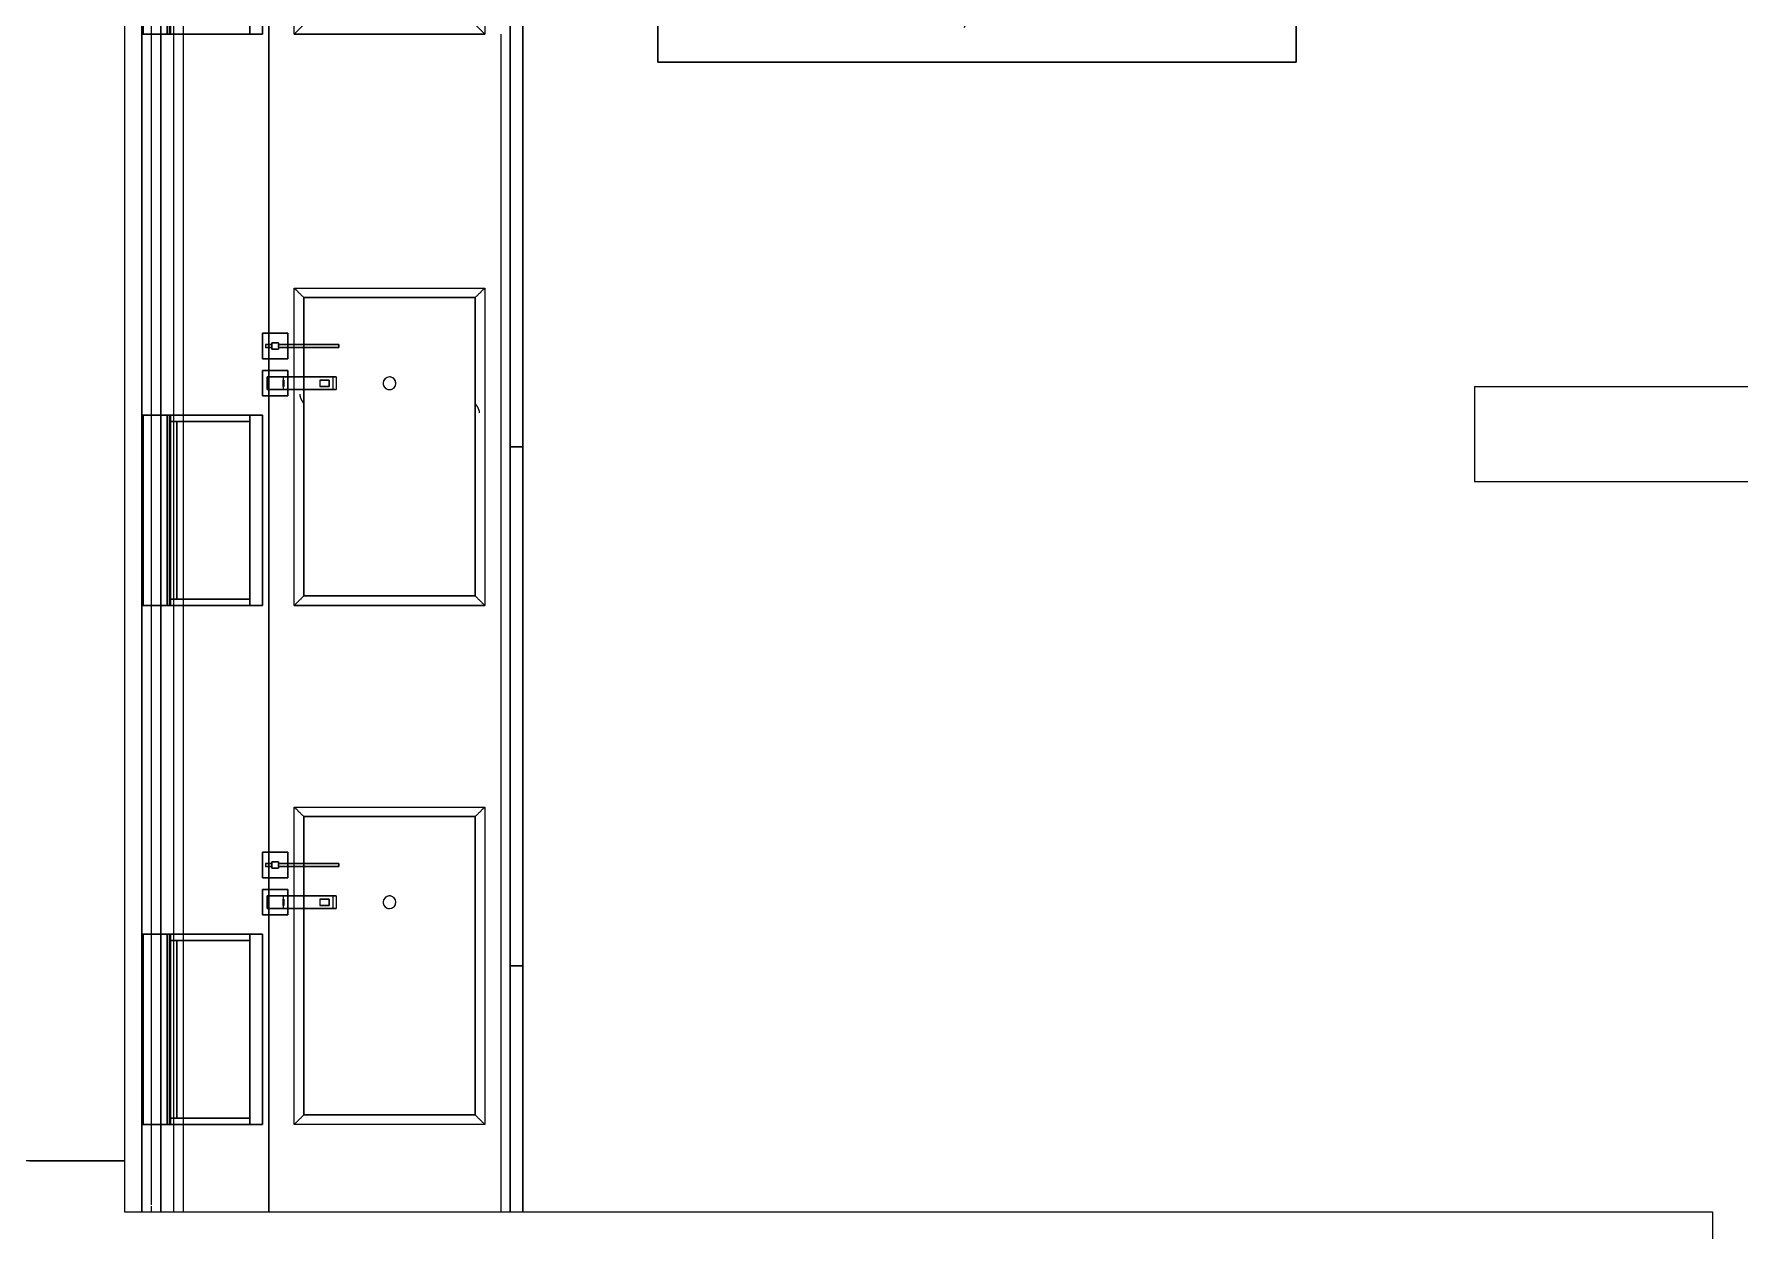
# Model space of a CAD drawing. Header units: millimetres. Extents: x 10569 to 232243, y -25347 to 80743.
# Drawn here: x 78847 to 81532, y 38397 to 40282 of the extents above; entities that cross this region are included whole.
import ezdxf

# ---------------------------------------------------------------- set-up
doc = ezdxf.new("R2010")
doc.units = ezdxf.units.MM
for name, color, linetype, lineweight in [('A-DETL-GENF', 92, 'Continuous', 20), ('A-GENM', 13, 'Continuous', 20), ('A-WALL', 113, 'Continuous', 20)]:
    doc.layers.add(name, color=color, linetype=linetype, lineweight=lineweight)

# ---------------------------------------------------------------- blocks, each defined once
blk = doc.blocks.new('DLN_Counter _ Cabinet - DLN_Counter _ Cabinet-15606090-TENDER DRAFT G_F')
at = {"layer": 'A-GENM', "lineweight": 9}
for p, q in [((-235, 525), (235, 525)), ((-235, 255), (-235, 525)), ((235, 525), (235, 255)), ((235, 255), (-235, 255))]:
    blk.add_line(p, q, dxfattribs=at)
blk = doc.blocks.new('DLN_Counter _ Cabinet - DLN_Counter _ Cabinet-15606088-TENDER DRAFT G_F')
at = {"layer": 'A-GENM', "lineweight": 9}
for p, q in [((-235, 525), (235, 525)), ((-235, 255), (-235, 525)), ((235, 525), (235, 255)), ((235, 255), (-235, 255))]:
    blk.add_line(p, q, dxfattribs=at)
blk = doc.blocks.new('FP_438-TENDER DRAFT G_F')
at = {"layer": 'A-GENM', "lineweight": 9}
for p, q in [((79541.3, 39700.5), (79541.5, 39700.2)), ((79541.5, 39700.2), (79541.7, 39699.9)), ((79541.7, 39699.9), (79541.9, 39699.6)), ((79541.9, 39699.6), (79542.1, 39699.3)), ((79542.1, 39699.3), (79542.3, 39698.9)), ((79542.3, 39698.9), (79542.5, 39698.6)), ((79542.5, 39698.6), (79542.7, 39698.3)), ((79542.7, 39698.3), (79542.9, 39698)), ((79542.9, 39698), (79543.1, 39697.7)), ((79543.1, 39697.7), (79543.3, 39697.4)), ((79543.3, 39697.4), (79543.5, 39697.1)), ((79543.5, 39697.1), (79543.7, 39696.8)), ((79543.7, 39696.8), (79543.9, 39696.5)), ((79543.9, 39696.5), (79544.1, 39696.2)), ((79544.1, 39696.2), (79544.2, 39695.9)), ((79544.2, 39695.9), (79544.4, 39695.5)), ((79544.4, 39695.5), (79544.6, 39695.2)), ((79544.6, 39695.2), (79544.8, 39694.9)), ((79544.8, 39694.9), (79544.9, 39694.6)), ((79544.9, 39694.6), (79545.1, 39694.3)), ((79545.1, 39694.3), (79545.3, 39694)), ((79545.3, 39694), (79545.4, 39693.7)), ((79545.4, 39693.7), (79545.6, 39693.4)), ((79545.6, 39693.4), (79545.7, 39693.1)), ((79545.7, 39693.1), (79545.9, 39692.8)), ((79545.9, 39692.8), (79546, 39692.5)), ((79546, 39692.5), (79546.1, 39692.1)), ((79546.1, 39692.1), (79546.3, 39691.8)), ((79546.3, 39691.8), (79546.4, 39691.5)), ((79546.4, 39691.5), (79546.5, 39691.2)), ((79546.5, 39691.2), (79546.6, 39690.9)), ((79546.6, 39690.9), (79546.7, 39690.6)), ((79546.7, 39690.6), (79546.8, 39690.3)), ((79546.8, 39690.3), (79546.9, 39690)), ((79546.9, 39690), (79547, 39689.7)), ((79547, 39689.7), (79547.1, 39689.4)), ((79547.1, 39689.4), (79547.2, 39689.1)), ((79547.2, 39689.1), (79547.2, 39688.7)), ((79547.2, 39688.7), (79547.3, 39688.4)), ((79547.3, 39688.4), (79547.4, 39688.1)), ((79547.4, 39688.1), (79547.4, 39687.8)), ((79547.4, 39687.8), (79547.5, 39687.5)), ((79547.5, 39687.5), (79547.5, 39687.2)), ((79547.5, 39687.2), (79547.5, 39686.9)), ((79547.5, 39686.9), (79547.6, 39686.6)), ((79547.6, 39686.6), (79547.6, 39686.3)), ((79547.6, 39686.3), (79547.6, 39686))]:
    blk.add_line(p, q, dxfattribs=at)
blk = doc.blocks.new('FP_439-TENDER DRAFT G_F')
at = {"layer": 'A-GENM', "lineweight": 9}
for p, q in [((79265, 39715.2), (79265, 39714.9)), ((79265, 39714.9), (79265, 39714.6)), ((79265, 39714.6), (79265, 39714.3)), ((79265, 39714.3), (79265.1, 39714)), ((79265.1, 39714), (79265.1, 39713.7)), ((79265.1, 39713.7), (79265.1, 39713.4)), ((79265.1, 39713.4), (79265.2, 39713.1)), ((79265.2, 39713.1), (79265.2, 39712.7)), ((79265.2, 39712.7), (79265.3, 39712.4)), ((79265.3, 39712.4), (79265.4, 39712.1)), ((79265.4, 39712.1), (79265.4, 39711.8)), ((79265.4, 39711.8), (79265.5, 39711.5)), ((79265.5, 39711.5), (79265.6, 39711.2)), ((79265.6, 39711.2), (79265.7, 39710.9)), ((79265.7, 39710.9), (79265.8, 39710.6)), ((79265.8, 39710.6), (79265.9, 39710.3)), ((79265.9, 39710.3), (79266, 39710)), ((79266, 39710), (79266.1, 39709.7)), ((79266.1, 39709.7), (79266.2, 39709.4)), ((79266.2, 39709.4), (79266.4, 39709.1)), ((79266.4, 39709.1), (79266.5, 39708.8)), ((79266.5, 39708.8), (79266.6, 39708.5)), ((79266.6, 39708.5), (79266.8, 39708.2)), ((79266.8, 39708.2), (79266.9, 39707.8)), ((79266.9, 39707.8), (79267, 39707.5)), ((79267, 39707.5), (79267.2, 39707.2)), ((79267.2, 39707.2), (79267.4, 39706.9)), ((79267.4, 39706.9), (79267.5, 39706.6)), ((79267.5, 39706.6), (79267.7, 39706.3)), ((79267.7, 39706.3), (79267.8, 39706)), ((79267.8, 39706), (79268, 39705.7)), ((79268, 39705.7), (79268.2, 39705.4)), ((79268.2, 39705.4), (79268.4, 39705.1)), ((79268.4, 39705.1), (79268.6, 39704.8)), ((79268.6, 39704.8), (79268.7, 39704.5)), ((79268.7, 39704.5), (79268.9, 39704.2)), ((79268.9, 39704.2), (79269.1, 39703.9)), ((79269.1, 39703.9), (79269.3, 39703.6)), ((79269.3, 39703.6), (79269.5, 39703.3)), ((79269.5, 39703.3), (79269.7, 39702.9)), ((79269.7, 39702.9), (79269.9, 39702.6)), ((79269.9, 39702.6), (79270.1, 39702.3)), ((79270.1, 39702.3), (79270.3, 39702)), ((79270.3, 39702), (79270.5, 39701.7)), ((79270.5, 39701.7), (79270.7, 39701.4)), ((79270.7, 39701.4), (79270.9, 39701.1)), ((79270.9, 39701.1), (79271.1, 39700.8)), ((79271.1, 39700.8), (79271.3, 39700.5))]:
    blk.add_line(p, q, dxfattribs=at)
blk = doc.blocks.new('DLN_2D-MV_AL - MV_AL_RED_-1735445-TENDER DRAFT G_F')
at = {"layer": 'A-DETL-GENF'}
for p, q in [((502.5, 200), (-502.5, 200)), ((-502.5, 200), (-502.5, -200)), ((-502.5, 200), (502.5, 200)), ((-502.5, -200), (-502.5, 200)), ((502.5, -200), (502.5, 200)), ((502.5, 200), (502.5, -200)), ((89.3, 154.7), (-20.2, -146)), ((-375.6, 125), (-428.8, -115)), ((-375.6, 125), (-322.4, -115)), ((-269.2, 125), (-322.4, -115)), ((-269.2, 125), (-216, -115)), ((-120.1, -115), (-184.4, 125)), ((-120.1, -115), (-55.8, 125)), ((192.7, 125), (128.4, -115)), ((192.7, 125), (257, -115)), ((319.9, 125), (319.9, -115)), ((151.1, -30.3), (234.3, -30.3)), ((319.9, -115), (419.9, -115)), ((-502.5, -200), (502.5, -200)), ((502.5, -200), (-502.5, -200))]:
    blk.add_line(p, q, dxfattribs=at)

msp = doc.modelspace()

# ---------------------------------------------------------------- linework, layer by layer
at = {"layer": 'A-GENM', "lineweight": 9}
for p, q in [((79016.29296, 40282.48546), (79016.29296, 41182.48546)), ((79016.29296, 41182.48546), (79016.29296, 40282.48546)), ((79016.29296, 40282.48546), (79016.29296, 41182.48546)), ((79031.29296, 41182.48546), (79031.29296, 40282.48546)), ((79046.29296, 40282.48546), (79046.29296, 41182.48546)), ((79046.29296, 41182.48546), (79046.29296, 40282.48546)), ((79066.29296, 41182.48546), (79066.29296, 40282.48546)), ((79066.29296, 41182.48546), (79066.29296, 40282.48546)), ((79081.29296, 41182.48546), (79081.29296, 40282.48546)), ((79081.29296, 41182.48546), (79081.29296, 40282.48546)), ((79596.29296, 40282.48546), (79596.29296, 41182.48546)), ((79596.29296, 41182.48546), (79596.29296, 40282.48546)), ((79596.29296, 40282.48546), (79596.29296, 41182.48546)), ((79596.29296, 41182.48546), (79596.29296, 40282.48546)), ((79616.29296, 40282.48546), (79616.29296, 41182.48546)), ((79616.29296, 41182.48546), (79616.29296, 40282.48546)), ((79556.29296, 40782.48546), (79556.29296, 40282.48546)), ((79216.29296, 40282.48546), (79216.29296, 40612.48546)), ((79216.29296, 40612.48546), (79216.29296, 40282.48546)), ((79256.29296, 40282.48546), (79256.29296, 40622.48546)), ((79016.29296, 40582.48546), (79016.29296, 40282.48546)), ((79016.29296, 40282.48546), (79016.29296, 40582.48546)), ((79016.29296, 40582.48546), (79016.29296, 40282.48546)), ((79018.29296, 40582.48546), (79018.29296, 40282.48546)), ((79018.29296, 40582.48546), (79018.29296, 40282.48546)), ((79031.29296, 40582.48546), (79031.29296, 40282.48546)), ((79056.29296, 40282.48546), (79056.29296, 40582.48546)), ((79056.29296, 40582.48546), (79056.29296, 40282.48546)), ((79059.29296, 40582.48546), (79059.29296, 40282.48546)), ((79059.29296, 40582.48546), (79059.29296, 40282.48546)), ((79061.29296, 40582.48546), (79061.29296, 40282.48546)), ((79061.29296, 40582.48546), (79061.29296, 40282.48546)), ((79186.29296, 40282.48546), (79186.29296, 40582.48546)), ((79186.29296, 40582.48546), (79186.29296, 40282.48546)), ((79206.29296, 40582.48546), (79206.29296, 40282.48546)), ((79206.29296, 40282.48546), (79206.29296, 40582.48546)), ((79206.29296, 40582.48546), (79206.29296, 40282.48546)), ((79206.29296, 40282.48546), (79206.29296, 40582.48546)), ((79596.29296, 40282.48546), (79596.29296, 40532.48546)), ((79596.29296, 40532.48546), (79596.29296, 40282.48546)), ((79616.29296, 40282.48546), (79616.29296, 40532.48546)), ((79616.29296, 40532.48546), (79616.29296, 40282.48546)), ((79016.29296, 39382.48546), (79016.29296, 40282.48546)), ((79016.29296, 40282.48546), (79016.29296, 39382.48546)), ((79016.29296, 39382.48546), (79016.29296, 40282.48546)), ((79016.29296, 40282.48546), (79016.29296, 39682.48546)), ((79016.29296, 40282.48546), (79018.29296, 40282.48546)), ((79046.29296, 40282.48546), (79016.29296, 40282.48546)), ((79018.29296, 40282.48546), (79046.29296, 40282.48546)), ((79031.29296, 40282.48546), (79031.29296, 39682.48546)), ((79031.29296, 40282.48546), (79031.29296, 39382.48546)), ((79046.29296, 39382.48546), (79046.29296, 40282.48546)), ((79046.29296, 40282.48546), (79046.29296, 39382.48546)), ((79046.29296, 40282.48546), (79056.29296, 40282.48546)), ((79056.29296, 40282.48546), (79046.29296, 40282.48546)), ((79056.29296, 40282.48546), (79061.29296, 40282.48546)), ((79061.29296, 40282.48546), (79056.29296, 40282.48546)), ((79056.29296, 40282.48546), (79059.29296, 40282.48546)), ((79061.29296, 40282.48546), (79056.29296, 40282.48546)), ((79059.29296, 40282.48546), (79061.29296, 40282.48546)), ((79061.29296, 40282.48546), (79061.29296, 40292.48546)), ((79061.29296, 40282.48546), (79061.29296, 40292.48546)), ((79061.29296, 40282.48546), (79206.29296, 40282.48546)), ((79206.29296, 40282.48546), (79061.29296, 40282.48546)), ((79061.29296, 40282.48546), (79186.29296, 40282.48546)), ((79186.29296, 40282.48546), (79061.29296, 40282.48546)), ((79066.29296, 40282.48546), (79066.29296, 39382.48546)), ((79066.29296, 40282.48546), (79066.29296, 39382.48546)), ((79081.29296, 40282.48546), (79081.29296, 39382.48546)), ((79081.29296, 40282.48546), (79081.29296, 39382.48546)), ((79186.29296, 40292.48546), (79186.29296, 40282.48546)), ((79186.29296, 40282.48546), (79186.29296, 40292.48546)), ((79186.29296, 40282.48546), (79206.29296, 40282.48546)), ((79186.29296, 40282.48546), (79206.29296, 40282.48546)), ((79216.29296, 39811.22339), (79216.29296, 40282.48546)), ((79216.29296, 40282.48546), (79216.29296, 39811.22339)), ((79256.29296, 40282.48546), (79556.29296, 40282.48546)), ((79556.29296, 40282.48546), (79256.29296, 40282.48546)), ((79581.29296, 40282.48546), (79581.29296, 39383.17777)), ((79581.29296, 40282.48546), (79581.29296, 39383.17777)), ((79596.29296, 40282.48546), (79596.29296, 39632.48546)), ((79596.29296, 39632.48546), (79596.29296, 40282.48546)), ((79596.29296, 39382.48546), (79596.29296, 40282.48546)), ((79596.29296, 40282.48546), (79596.29296, 39382.48546)), ((79596.29296, 39382.48546), (79596.29296, 40282.48546)), ((79596.29296, 40282.48546), (79596.29296, 39382.48546)), ((79616.29296, 40282.48546), (79616.29296, 39632.48546)), ((79616.29296, 39632.48546), (79616.29296, 40282.48546)), ((79616.29296, 39382.48546), (79616.29296, 40282.48546)), ((79616.29296, 40282.48546), (79616.29296, 39382.48546)), ((79256.29296, 39793.72339), (79256.29296, 39882.48546)), ((79256.29296, 39882.48546), (79556.29296, 39882.48546)), ((79556.29296, 39882.48546), (79556.29296, 39382.48546)), ((79541.29296, 39867.48546), (79271.29296, 39867.48546)), ((79271.29296, 39867.48546), (79271.29296, 39793.72339)), ((79271.29296, 39793.72339), (79271.29296, 39867.48546)), ((79271.29296, 39867.48546), (79541.29296, 39867.48546)), ((79541.29296, 39397.48546), (79541.29296, 39867.48546)), ((79541.29296, 39867.48546), (79541.29296, 39397.48546)), ((79246.29296, 39811.22339), (79206.29296, 39811.22339)), ((79206.29296, 39811.22339), (79206.29296, 39771.22339)), ((79206.29296, 39771.22339), (79206.29296, 39811.22339)), ((79206.29296, 39811.22339), (79246.29296, 39811.22339)), ((79216.29296, 39793.72339), (79216.29296, 39811.22339)), ((79216.29296, 39811.22339), (79216.29296, 39793.72339)), ((79246.29296, 39793.72339), (79246.29296, 39811.22339)), ((79246.29296, 39811.22339), (79246.29296, 39793.72339)), ((79206.29296, 39771.22339), (79246.29296, 39771.22339)), ((79246.29296, 39771.22339), (79206.29296, 39771.22339)), ((79211.29296, 39793.72339), (79221.29296, 39793.72339)), ((79221.29296, 39793.72339), (79211.29296, 39793.72339)), ((79211.29296, 39793.72339), (79211.29296, 39788.72339)), ((79211.29296, 39793.72339), (79211.29296, 39788.72339)), ((79211.29296, 39788.72339), (79221.29296, 39788.72339)), ((79221.29296, 39788.72339), (79211.29296, 39788.72339)), ((79216.29296, 39788.72339), (79216.29296, 39793.72339)), ((79216.29296, 39793.72339), (79216.29296, 39788.72339)), ((79216.29296, 39771.22339), (79216.29296, 39788.72339)), ((79216.29296, 39788.72339), (79216.29296, 39771.22339)), ((79216.29296, 39752.48546), (79216.29296, 39771.22339)), ((79216.29296, 39771.22339), (79216.29296, 39752.48546)), ((79221.29296, 39796.22339), (79231.29296, 39796.22339)), ((79231.29296, 39796.22339), (79221.29296, 39796.22339)), ((79221.29296, 39786.22339), (79221.29296, 39796.22339)), ((79221.29296, 39796.22339), (79221.29296, 39793.72339)), ((79221.29296, 39793.72339), (79221.29296, 39788.72339)), ((79221.29296, 39793.72339), (79221.29296, 39788.72339)), ((79221.29296, 39788.72339), (79221.29296, 39793.72339)), ((79221.29296, 39788.72339), (79221.29296, 39786.22339)), ((79221.29296, 39786.22339), (79231.29296, 39786.22339)), ((79231.29296, 39786.22339), (79221.29296, 39786.22339)), ((79231.29296, 39796.22339), (79231.29296, 39793.72339)), ((79231.29296, 39796.22339), (79231.29296, 39786.22339)), ((79231.29296, 39793.72339), (79231.29296, 39788.72339)), ((79231.29296, 39793.72339), (79231.29296, 39788.72339)), ((79231.29296, 39793.72339), (79326.29296, 39793.72339)), ((79326.29296, 39793.72339), (79231.29296, 39793.72339)), ((79231.29296, 39788.72339), (79231.29296, 39793.72339)), ((79326.29296, 39788.72339), (79231.29296, 39788.72339)), ((79231.29296, 39788.72339), (79326.29296, 39788.72339)), ((79231.29296, 39788.72339), (79231.29296, 39786.22339)), ((79246.29296, 39788.72339), (79246.29296, 39793.72339)), ((79246.29296, 39793.72339), (79246.29296, 39788.72339)), ((79246.29296, 39771.22339), (79246.29296, 39788.72339)), ((79246.29296, 39788.72339), (79246.29296, 39771.22339)), ((79256.29296, 39788.72339), (79256.29296, 39793.72339)), ((79256.29296, 39742.48546), (79256.29296, 39788.72339)), ((79271.29296, 39793.72339), (79271.29296, 39788.72339)), ((79271.29296, 39788.72339), (79271.29296, 39793.72339)), ((79271.29296, 39788.72339), (79271.29296, 39742.48546)), ((79271.29296, 39742.48546), (79271.29296, 39788.72339)), ((79326.29296, 39788.72339), (79326.29296, 39793.72339)), ((79326.29296, 39793.72339), (79326.29296, 39788.72339)), ((79246.29296, 39752.48546), (79206.29296, 39752.48546)), ((79206.29296, 39752.48546), (79206.29296, 39712.48546)), ((79206.29296, 39712.48546), (79206.29296, 39752.48546)), ((79206.29296, 39752.48546), (79246.29296, 39752.48546)), ((79216.29296, 39742.48546), (79216.29296, 39751.50063)), ((79216.29296, 39751.50063), (79216.29296, 39742.48546)), ((79246.29296, 39742.48546), (79246.29296, 39752.48546)), ((79246.29296, 39752.48546), (79246.29296, 39742.48546)), ((79213.79296, 39742.48546), (79317.15915, 39742.48546)), ((79238.79296, 39742.48546), (79213.79296, 39742.48546)), ((79213.79296, 39722.48546), (79213.79296, 39742.48546)), ((79213.79296, 39742.48546), (79213.79296, 39722.48546)), ((79213.79296, 39722.48546), (79238.79296, 39722.48546)), ((79317.15915, 39722.48546), (79213.79296, 39722.48546)), ((79216.29296, 39722.48546), (79216.29296, 39742.48546)), ((79216.29296, 39742.48546), (79216.29296, 39722.48546)), ((79216.29296, 39712.48546), (79216.29296, 39722.48546)), ((79216.29296, 39722.48546), (79216.29296, 39712.48546)), ((79239.68409, 39742.48546), (79238.79296, 39742.48546)), ((79238.79296, 39742.48546), (79238.79296, 39722.48546)), ((79238.79296, 39737.48546), (79239.79296, 39737.48546)), ((79239.79296, 39737.48546), (79238.79296, 39737.48546)), ((79238.79296, 39727.48546), (79238.79296, 39737.48546)), ((79238.79296, 39737.48546), (79238.79296, 39727.48546)), ((79238.79296, 39727.48546), (79239.79296, 39727.48546)), ((79239.79296, 39727.48546), (79238.79296, 39727.48546)), ((79238.79296, 39722.48546), (79242.30454, 39722.48546)), ((79242.30454, 39742.48546), (79239.68409, 39742.48546)), ((79239.79296, 39737.48546), (79239.79296, 39727.48546)), ((79239.79296, 39737.48546), (79239.79296, 39727.48546)), ((79246.49862, 39742.48546), (79242.30454, 39742.48546)), ((79242.30454, 39722.48546), (79246.49862, 39722.48546)), ((79246.29296, 39722.48546), (79246.29296, 39742.48546)), ((79246.29296, 39742.48546), (79246.29296, 39722.48546)), ((79246.29296, 39712.48546), (79246.29296, 39722.48546)), ((79246.29296, 39722.48546), (79246.29296, 39712.48546)), ((79252.01718, 39742.48546), (79246.49862, 39742.48546)), ((79246.49862, 39722.48546), (79252.01718, 39722.48546)), ((79258.53236, 39742.48546), (79252.01718, 39742.48546)), ((79252.01718, 39722.48546), (79258.53236, 39722.48546)), ((79256.29296, 39722.48546), (79256.29296, 39742.48546)), ((79256.29296, 39382.48546), (79256.29296, 39722.48546)), ((79322.28945, 39742.48546), (79258.53236, 39742.48546)), ((79258.53236, 39722.48546), (79322.28945, 39722.48546)), ((79271.29296, 39742.48546), (79271.29296, 39722.48546)), ((79271.29296, 39722.48546), (79271.29296, 39742.48546)), ((79271.29296, 39722.48546), (79271.29296, 39397.48546)), ((79271.29296, 39397.48546), (79271.29296, 39722.48546)), ((79296.35044, 39737.48546), (79296.35044, 39727.48546)), ((79311.35044, 39737.48546), (79296.35044, 39737.48546)), ((79296.35044, 39737.48546), (79311.35044, 39737.48546)), ((79311.35044, 39727.48546), (79296.35044, 39727.48546)), ((79296.35044, 39727.48546), (79311.35044, 39727.48546)), ((79311.35044, 39727.48546), (79311.35044, 39737.48546)), ((79311.35044, 39737.48546), (79311.35044, 39727.48546)), ((79317.15915, 39742.48546), (79322.28945, 39742.48546)), ((79317.15915, 39742.48546), (79317.15915, 39722.48546)), ((79322.28945, 39722.48546), (79317.15915, 39722.48546)), ((79322.28945, 39742.48546), (79322.28945, 39722.48546)), ((79206.29296, 39712.48546), (79246.29296, 39712.48546)), ((79246.29296, 39712.48546), (79206.29296, 39712.48546)), ((79216.29296, 39382.48546), (79216.29296, 39712.48546)), ((79216.29296, 39712.48546), (79216.29296, 39382.48546)), ((79016.29296, 39682.48546), (79016.29296, 39382.48546)), ((79016.29296, 39682.48546), (79046.29296, 39682.48546)), ((79018.29296, 39682.48546), (79016.29296, 39682.48546)), ((79016.29296, 39382.48546), (79016.29296, 39682.48546)), ((79016.29296, 39682.48546), (79016.29296, 39382.48546)), ((79046.29296, 39682.48546), (79018.29296, 39682.48546)), ((79018.29296, 39682.48546), (79018.29296, 39382.48546)), ((79018.29296, 39682.48546), (79018.29296, 39382.48546)), ((79031.29296, 39682.48546), (79031.29296, 39382.48546)), ((79046.29296, 39682.48546), (79061.29296, 39682.48546)), ((79059.29296, 39682.48546), (79046.29296, 39682.48546)), ((79056.29296, 39382.48546), (79056.29296, 39682.48546)), ((79056.29296, 39682.48546), (79061.29296, 39682.48546)), ((79061.29296, 39682.48546), (79056.29296, 39682.48546)), ((79056.29296, 39682.48546), (79056.29296, 39382.48546)), ((79061.29296, 39682.48546), (79059.29296, 39682.48546)), ((79059.29296, 39682.48546), (79059.29296, 39382.48546)), ((79059.29296, 39682.48546), (79059.29296, 39382.48546)), ((79061.29296, 39682.48546), (79206.29296, 39682.48546)), ((79206.29296, 39682.48546), (79061.29296, 39682.48546)), ((79061.29296, 39682.48546), (79061.29296, 39382.48546)), ((79061.29296, 39682.48546), (79061.29296, 39382.48546)), ((79186.29296, 39682.48546), (79061.29296, 39682.48546)), ((79061.29296, 39682.48546), (79186.29296, 39682.48546)), ((79061.29296, 39672.48546), (79061.29296, 39682.48546)), ((79061.29296, 39672.48546), (79061.29296, 39682.48546)), ((79186.29296, 39672.48546), (79061.29296, 39672.48546)), ((79061.29296, 39672.48546), (79071.29296, 39672.48546)), ((79061.29296, 39392.48546), (79061.29296, 39672.48546)), ((79061.29296, 39672.48546), (79061.29296, 39392.48546)), ((79061.29296, 39672.48546), (79186.29296, 39672.48546)), ((79186.29296, 39672.48546), (79061.29296, 39672.48546)), ((79071.29296, 39672.48546), (79186.29296, 39672.48546)), ((79071.29296, 39672.48546), (79071.29296, 39392.48546)), ((79071.29296, 39392.48546), (79071.29296, 39672.48546)), ((79186.29296, 39682.48546), (79186.29296, 39672.48546)), ((79186.29296, 39672.48546), (79186.29296, 39682.48546)), ((79206.29296, 39682.48546), (79186.29296, 39682.48546)), ((79206.29296, 39682.48546), (79186.29296, 39682.48546)), ((79186.29296, 39382.48546), (79186.29296, 39682.48546)), ((79186.29296, 39682.48546), (79186.29296, 39382.48546)), ((79186.29296, 39672.48546), (79186.29296, 39392.48546)), ((79186.29296, 39672.48546), (79186.29296, 39392.48546)), ((79206.29296, 39682.48546), (79206.29296, 39382.48546)), ((79206.29296, 39382.48546), (79206.29296, 39682.48546)), ((79206.29296, 39682.48546), (79206.29296, 39382.48546)), ((79206.29296, 39382.48546), (79206.29296, 39682.48546)), ((79596.29296, 39632.48546), (79616.29296, 39632.48546)), ((79616.29296, 39632.48546), (79596.29296, 39632.48546)), ((79596.29296, 39382.48546), (79596.29296, 39632.48546)), ((79596.29296, 39632.48546), (79596.29296, 39382.48546)), ((79596.29296, 39632.48546), (79616.29296, 39632.48546)), ((79616.29296, 39632.48546), (79596.29296, 39632.48546)), ((79616.29296, 39382.48546), (79616.29296, 39632.48546)), ((79616.29296, 39632.48546), (79616.29296, 39382.48546)), ((79271.29296, 39397.48546), (79541.29296, 39397.48546)), ((79541.29296, 39397.48546), (79271.29296, 39397.48546)), ((79016.29296, 38427.48546), (79016.29296, 39382.48546)), ((79016.29296, 39382.48546), (79016.29296, 38427.48546)), ((79016.29296, 38427.48546), (79016.29296, 39382.48546)), ((79016.29296, 39382.48546), (79016.29296, 38864.98546)), ((79016.29296, 39382.48546), (79018.29296, 39382.48546)), ((79046.29296, 39382.48546), (79016.29296, 39382.48546)), ((79018.29296, 39382.48546), (79046.29296, 39382.48546)), ((79031.29296, 39382.48546), (79031.29296, 38864.98546)), ((79031.29296, 39382.48546), (79031.29296, 38438.34072)), ((79046.29296, 38427.48546), (79046.29296, 39382.48546)), ((79046.29296, 39382.48546), (79046.29296, 38427.48546)), ((79046.29296, 39382.48546), (79056.29296, 39382.48546)), ((79056.29296, 39382.48546), (79046.29296, 39382.48546)), ((79056.29296, 39382.48546), (79061.29296, 39382.48546)), ((79061.29296, 39382.48546), (79056.29296, 39382.48546)), ((79056.29296, 39382.48546), (79059.29296, 39382.48546)), ((79061.29296, 39382.48546), (79056.29296, 39382.48546)), ((79059.29296, 39382.48546), (79061.29296, 39382.48546)), ((79071.29296, 39392.48546), (79061.29296, 39392.48546)), ((79061.29296, 39392.48546), (79186.29296, 39392.48546)), ((79186.29296, 39392.48546), (79061.29296, 39392.48546)), ((79061.29296, 39392.48546), (79186.29296, 39392.48546)), ((79061.29296, 39382.48546), (79061.29296, 39392.48546)), ((79061.29296, 39382.48546), (79061.29296, 39392.48546)), ((79061.29296, 39382.48546), (79206.29296, 39382.48546)), ((79206.29296, 39382.48546), (79061.29296, 39382.48546)), ((79061.29296, 39382.48546), (79186.29296, 39382.48546)), ((79186.29296, 39382.48546), (79061.29296, 39382.48546)), ((79066.29296, 39382.48546), (79066.29296, 38427.48546)), ((79066.29296, 39382.48546), (79066.29296, 38427.48546)), ((79186.29296, 39392.48546), (79071.29296, 39392.48546)), ((79081.29296, 39382.48546), (79081.29296, 38427.48546)), ((79081.29296, 39382.48546), (79081.29296, 38427.48546)), ((79186.29296, 39392.48546), (79186.29296, 39382.48546)), ((79186.29296, 39382.48546), (79186.29296, 39392.48546)), ((79186.29296, 39382.48546), (79206.29296, 39382.48546)), ((79186.29296, 39382.48546), (79206.29296, 39382.48546)), ((79216.29296, 38993.72339), (79216.29296, 39382.48546)), ((79216.29296, 39382.48546), (79216.29296, 38993.72339)), ((79256.29296, 39382.48546), (79556.29296, 39382.48546)), ((79556.29296, 39382.48546), (79256.29296, 39382.48546)), ((79581.29296, 39382.48546), (79581.29296, 38427.48546)), ((79581.29296, 39382.48546), (79581.29296, 38427.48546)), ((79596.29296, 39382.48546), (79596.29296, 38814.98546)), ((79596.29296, 38814.98546), (79596.29296, 39382.48546)), ((79596.29296, 38427.48546), (79596.29296, 39382.48546)), ((79596.29296, 39382.48546), (79596.29296, 38427.48546)), ((79596.29296, 38427.48546), (79596.29296, 39382.48546)), ((79596.29296, 39382.48546), (79596.29296, 38427.48546)), ((79616.29296, 39382.48546), (79616.29296, 38814.98546)), ((79616.29296, 38814.98546), (79616.29296, 39382.48546)), ((79616.29296, 38427.48546), (79616.29296, 39382.48546)), ((79616.29296, 39382.48546), (79616.29296, 38427.48546)), ((79256.29296, 38976.22339), (79256.29296, 39064.98546)), ((79256.29296, 39064.98546), (79556.29296, 39064.98546)), ((79541.29296, 39049.98546), (79271.29296, 39049.98546)), ((79271.29296, 39049.98546), (79271.29296, 38976.22339)), ((79271.29296, 38976.22339), (79271.29296, 39049.98546)), ((79271.29296, 39049.98546), (79541.29296, 39049.98546)), ((79541.29296, 38579.98546), (79541.29296, 39049.98546)), ((79541.29296, 39049.98546), (79541.29296, 38579.98546)), ((79556.29296, 39064.98546), (79556.29296, 38564.98546)), ((79246.29296, 38993.72339), (79206.29296, 38993.72339)), ((79206.29296, 38993.72339), (79206.29296, 38953.72339)), ((79206.29296, 38953.72339), (79206.29296, 38993.72339)), ((79206.29296, 38993.72339), (79246.29296, 38993.72339)), ((79216.29296, 38976.22339), (79216.29296, 38993.72339)), ((79216.29296, 38993.72339), (79216.29296, 38976.22339)), ((79246.29296, 38976.22339), (79246.29296, 38993.72339)), ((79246.29296, 38993.72339), (79246.29296, 38976.22339)), ((79211.29296, 38976.22339), (79221.29296, 38976.22339)), ((79221.29296, 38976.22339), (79211.29296, 38976.22339)), ((79211.29296, 38976.22339), (79211.29296, 38971.22339)), ((79211.29296, 38976.22339), (79211.29296, 38971.22339)), ((79211.29296, 38971.22339), (79221.29296, 38971.22339)), ((79221.29296, 38971.22339), (79211.29296, 38971.22339)), ((79216.29296, 38971.22339), (79216.29296, 38976.22339)), ((79216.29296, 38976.22339), (79216.29296, 38971.22339)), ((79216.29296, 38953.72339), (79216.29296, 38971.22339)), ((79216.29296, 38971.22339), (79216.29296, 38953.72339)), ((79221.29296, 38978.72339), (79231.29296, 38978.72339)), ((79231.29296, 38978.72339), (79221.29296, 38978.72339)), ((79221.29296, 38968.72339), (79221.29296, 38978.72339)), ((79221.29296, 38978.72339), (79221.29296, 38976.22339)), ((79221.29296, 38976.22339), (79221.29296, 38971.22339)), ((79221.29296, 38976.22339), (79221.29296, 38971.22339)), ((79221.29296, 38971.22339), (79221.29296, 38976.22339)), ((79221.29296, 38971.22339), (79221.29296, 38968.72339)), ((79221.29296, 38968.72339), (79231.29296, 38968.72339)), ((79231.29296, 38968.72339), (79221.29296, 38968.72339)), ((79231.29296, 38978.72339), (79231.29296, 38976.22339)), ((79231.29296, 38978.72339), (79231.29296, 38968.72339)), ((79231.29296, 38976.22339), (79231.29296, 38971.22339)), ((79231.29296, 38976.22339), (79231.29296, 38971.22339)), ((79231.29296, 38976.22339), (79326.29296, 38976.22339)), ((79326.29296, 38976.22339), (79231.29296, 38976.22339)), ((79231.29296, 38971.22339), (79231.29296, 38976.22339)), ((79326.29296, 38971.22339), (79231.29296, 38971.22339)), ((79231.29296, 38971.22339), (79326.29296, 38971.22339)), ((79231.29296, 38971.22339), (79231.29296, 38968.72339)), ((79246.29296, 38971.22339), (79246.29296, 38976.22339)), ((79246.29296, 38976.22339), (79246.29296, 38971.22339)), ((79246.29296, 38953.72339), (79246.29296, 38971.22339)), ((79246.29296, 38971.22339), (79246.29296, 38953.72339)), ((79256.29296, 38971.22339), (79256.29296, 38976.22339)), ((79256.29296, 38924.98546), (79256.29296, 38971.22339)), ((79271.29296, 38976.22339), (79271.29296, 38971.22339)), ((79271.29296, 38971.22339), (79271.29296, 38976.22339)), ((79271.29296, 38971.22339), (79271.29296, 38924.98546)), ((79271.29296, 38924.98546), (79271.29296, 38971.22339)), ((79326.29296, 38971.22339), (79326.29296, 38976.22339)), ((79326.29296, 38976.22339), (79326.29296, 38971.22339)), ((79206.29296, 38953.72339), (79246.29296, 38953.72339)), ((79246.29296, 38953.72339), (79206.29296, 38953.72339)), ((79216.29296, 38934.98546), (79216.29296, 38953.72339)), ((79216.29296, 38953.72339), (79216.29296, 38934.98546)), ((79246.29296, 38934.98546), (79206.29296, 38934.98546)), ((79206.29296, 38934.98546), (79206.29296, 38894.98546)), ((79206.29296, 38894.98546), (79206.29296, 38934.98546)), ((79206.29296, 38934.98546), (79246.29296, 38934.98546)), ((79213.79296, 38924.98546), (79317.15915, 38924.98546)), ((79238.79296, 38924.98546), (79213.79296, 38924.98546)), ((79213.79296, 38904.98546), (79213.79296, 38924.98546)), ((79213.79296, 38924.98546), (79213.79296, 38904.98546)), ((79216.29296, 38924.98546), (79216.29296, 38934.98546)), ((79216.29296, 38934.98546), (79216.29296, 38924.98546)), ((79216.29296, 38904.98546), (79216.29296, 38924.98546)), ((79216.29296, 38924.98546), (79216.29296, 38904.98546)), ((79239.68409, 38924.98546), (79238.79296, 38924.98546)), ((79238.79296, 38924.98546), (79238.79296, 38904.98546)), ((79238.79296, 38919.98546), (79239.79296, 38919.98546)), ((79239.79296, 38919.98546), (79238.79296, 38919.98546)), ((79238.79296, 38909.98546), (79238.79296, 38919.98546)), ((79238.79296, 38919.98546), (79238.79296, 38909.98546)), ((79258.53236, 38924.98546), (79239.68409, 38924.98546)), ((79239.79296, 38919.98546), (79239.79296, 38909.98546)), ((79239.79296, 38919.98546), (79239.79296, 38909.98546)), ((79246.29296, 38924.98546), (79246.29296, 38934.98546)), ((79246.29296, 38934.98546), (79246.29296, 38924.98546)), ((79246.29296, 38904.98546), (79246.29296, 38924.98546)), ((79246.29296, 38924.98546), (79246.29296, 38904.98546)), ((79256.29296, 38904.98546), (79256.29296, 38924.98546)), ((79322.28945, 38924.98546), (79258.53236, 38924.98546)), ((79271.29296, 38924.98546), (79271.29296, 38904.98546)), ((79271.29296, 38904.98546), (79271.29296, 38924.98546)), ((79296.35044, 38919.98546), (79296.35044, 38909.98546)), ((79311.35044, 38919.98546), (79296.35044, 38919.98546)), ((79296.35044, 38919.98546), (79311.35044, 38919.98546)), ((79311.35044, 38909.98546), (79311.35044, 38919.98546)), ((79311.35044, 38919.98546), (79311.35044, 38909.98546)), ((79317.15915, 38924.98546), (79322.28945, 38924.98546)), ((79317.15915, 38924.98546), (79317.15915, 38904.98546)), ((79322.28945, 38924.98546), (79322.28945, 38904.98546)), ((79206.29296, 38894.98546), (79246.29296, 38894.98546)), ((79246.29296, 38894.98546), (79206.29296, 38894.98546)), ((79213.79296, 38904.98546), (79238.79296, 38904.98546)), ((79317.15915, 38904.98546), (79213.79296, 38904.98546)), ((79216.29296, 38894.98546), (79216.29296, 38904.98546)), ((79216.29296, 38904.98546), (79216.29296, 38894.98546)), ((79216.29296, 38427.48546), (79216.29296, 38894.98546)), ((79216.29296, 38894.98546), (79216.29296, 38427.48546)), ((79238.79296, 38909.98546), (79239.79296, 38909.98546)), ((79239.79296, 38909.98546), (79238.79296, 38909.98546)), ((79238.79296, 38904.98546), (79239.68409, 38904.98546)), ((79239.68409, 38904.98546), (79258.53236, 38904.98546)), ((79246.29296, 38894.98546), (79246.29296, 38904.98546)), ((79246.29296, 38904.98546), (79246.29296, 38894.98546)), ((79256.29296, 38564.98546), (79256.29296, 38904.98546)), ((79258.53236, 38904.98546), (79322.28945, 38904.98546)), ((79271.29296, 38904.98546), (79271.29296, 38579.98546)), ((79271.29296, 38579.98546), (79271.29296, 38904.98546)), ((79311.35044, 38909.98546), (79296.35044, 38909.98546)), ((79296.35044, 38909.98546), (79311.35044, 38909.98546)), ((79322.28945, 38904.98546), (79317.15915, 38904.98546)), ((79016.29296, 38864.98546), (79016.29296, 38564.98546)), ((79016.29296, 38864.98546), (79046.29296, 38864.98546)), ((79018.29296, 38864.98546), (79016.29296, 38864.98546)), ((79016.29296, 38564.98546), (79016.29296, 38864.98546)), ((79016.29296, 38864.98546), (79016.29296, 38564.98546)), ((79046.29296, 38864.98546), (79018.29296, 38864.98546)), ((79018.29296, 38864.98546), (79018.29296, 38564.98546)), ((79018.29296, 38864.98546), (79018.29296, 38564.98546)), ((79031.29296, 38864.98546), (79031.29296, 38564.98546)), ((79046.29296, 38864.98546), (79061.29296, 38864.98546)), ((79059.29296, 38864.98546), (79046.29296, 38864.98546)), ((79056.29296, 38564.98546), (79056.29296, 38864.98546)), ((79056.29296, 38864.98546), (79061.29296, 38864.98546)), ((79061.29296, 38864.98546), (79056.29296, 38864.98546)), ((79056.29296, 38864.98546), (79056.29296, 38564.98546)), ((79061.29296, 38864.98546), (79059.29296, 38864.98546)), ((79059.29296, 38864.98546), (79059.29296, 38564.98546)), ((79059.29296, 38864.98546), (79059.29296, 38564.98546)), ((79061.29296, 38864.98546), (79206.29296, 38864.98546)), ((79206.29296, 38864.98546), (79061.29296, 38864.98546)), ((79061.29296, 38864.98546), (79061.29296, 38564.98546)), ((79061.29296, 38864.98546), (79061.29296, 38564.98546)), ((79186.29296, 38864.98546), (79061.29296, 38864.98546)), ((79061.29296, 38864.98546), (79186.29296, 38864.98546)), ((79061.29296, 38854.98546), (79061.29296, 38864.98546)), ((79061.29296, 38854.98546), (79061.29296, 38864.98546)), ((79186.29296, 38864.98546), (79186.29296, 38854.98546)), ((79186.29296, 38854.98546), (79186.29296, 38864.98546)), ((79206.29296, 38864.98546), (79186.29296, 38864.98546)), ((79206.29296, 38864.98546), (79186.29296, 38864.98546)), ((79186.29296, 38564.98546), (79186.29296, 38864.98546)), ((79186.29296, 38864.98546), (79186.29296, 38564.98546)), ((79206.29296, 38864.98546), (79206.29296, 38564.98546)), ((79206.29296, 38564.98546), (79206.29296, 38864.98546)), ((79206.29296, 38864.98546), (79206.29296, 38564.98546)), ((79206.29296, 38564.98546), (79206.29296, 38864.98546)), ((79186.29296, 38854.98546), (79061.29296, 38854.98546)), ((79061.29296, 38854.98546), (79071.29296, 38854.98546)), ((79061.29296, 38574.98546), (79061.29296, 38854.98546)), ((79061.29296, 38854.98546), (79061.29296, 38574.98546)), ((79061.29296, 38854.98546), (79186.29296, 38854.98546)), ((79186.29296, 38854.98546), (79061.29296, 38854.98546)), ((79071.29296, 38854.98546), (79186.29296, 38854.98546)), ((79071.29296, 38854.98546), (79071.29296, 38574.98546)), ((79071.29296, 38574.98546), (79071.29296, 38854.98546)), ((79186.29296, 38854.98546), (79186.29296, 38574.98546)), ((79186.29296, 38854.98546), (79186.29296, 38574.98546)), ((79596.29296, 38814.98546), (79616.29296, 38814.98546)), ((79616.29296, 38814.98546), (79596.29296, 38814.98546)), ((79596.29296, 38427.48546), (79596.29296, 38814.98546)), ((79596.29296, 38814.98546), (79596.29296, 38427.48546)), ((79596.29296, 38814.98546), (79616.29296, 38814.98546)), ((79616.29296, 38814.98546), (79596.29296, 38814.98546)), ((79616.29296, 38427.48546), (79616.29296, 38814.98546)), ((79616.29296, 38814.98546), (79616.29296, 38427.48546)), ((79016.29296, 38564.98546), (79016.29296, 38427.48546)), ((79016.29296, 38564.98546), (79018.29296, 38564.98546)), ((79046.29296, 38564.98546), (79016.29296, 38564.98546)), ((79018.29296, 38564.98546), (79046.29296, 38564.98546)), ((79031.29296, 38564.98546), (79031.29296, 38438.34072)), ((79046.29296, 38564.98546), (79059.29296, 38564.98546)), ((79061.29296, 38564.98546), (79046.29296, 38564.98546)), ((79061.29296, 38564.98546), (79056.29296, 38564.98546)), ((79056.29296, 38564.98546), (79061.29296, 38564.98546)), ((79059.29296, 38564.98546), (79061.29296, 38564.98546)), ((79071.29296, 38574.98546), (79061.29296, 38574.98546)), ((79061.29296, 38574.98546), (79186.29296, 38574.98546)), ((79186.29296, 38574.98546), (79061.29296, 38574.98546)), ((79061.29296, 38574.98546), (79186.29296, 38574.98546)), ((79061.29296, 38564.98546), (79061.29296, 38574.98546)), ((79061.29296, 38564.98546), (79061.29296, 38574.98546)), ((79206.29296, 38564.98546), (79061.29296, 38564.98546)), ((79061.29296, 38564.98546), (79206.29296, 38564.98546)), ((79061.29296, 38564.98546), (79186.29296, 38564.98546)), ((79186.29296, 38564.98546), (79061.29296, 38564.98546)), ((79186.29296, 38574.98546), (79071.29296, 38574.98546)), ((79186.29296, 38574.98546), (79186.29296, 38564.98546)), ((79186.29296, 38564.98546), (79186.29296, 38574.98546)), ((79186.29296, 38564.98546), (79206.29296, 38564.98546)), ((79186.29296, 38564.98546), (79206.29296, 38564.98546)), ((79556.29296, 38564.98546), (79256.29296, 38564.98546)), ((79271.29296, 38579.98546), (79541.29296, 38579.98546)), ((79541.29296, 38579.98546), (79271.29296, 38579.98546)), ((79031.29296, 38436.07921), (79031.29296, 38427.48546)), ((79031.29296, 38436.07921), (79031.29296, 38427.48546)), ((79016.29296, 38427.48546), (79031.29296, 38427.48546)), ((79031.29296, 38427.48546), (79046.29296, 38427.48546)), ((79046.29296, 38427.48546), (79066.29296, 38427.48546)), ((79066.29296, 38427.48546), (79081.29296, 38427.48546)), ((79081.29296, 38427.48546), (79216.29296, 38427.48546)), ((79216.29296, 38427.48546), (79596.29296, 38427.48546)), ((79596.29296, 38427.48546), (79616.29296, 38427.48546))]:
    msp.add_line(p, q, dxfattribs=at)
for centre, start, end in [((79406.29296, 39732.48546), 90, 255), ((79406.29296, 39732.48546), 90, 270), ((79406.29296, 39732.48546), 255, 270), ((79406.29296, 39732.48546), 60, 90), ((79406.29296, 39732.48546), 270, 90), ((79406.29296, 39732.48546), 270, 300), ((79406.29296, 39732.48546), 15, 60), ((79406.29296, 39732.48546), 300, 15), ((79406.29296, 38914.98546), 90, 270), ((79406.29296, 38914.98546), 165, 210), ((79406.29296, 38914.98546), 150, 165), ((79406.29296, 38914.98546), 120, 150), ((79406.29296, 38914.98546), 90, 120), ((79406.29296, 38914.98546), 60, 90), ((79406.29296, 38914.98546), 270, 90), ((79406.29296, 38914.98546), 270, 60), ((79406.29296, 38914.98546), 210, 240), ((79406.29296, 38914.98546), 240, 270)]:
    msp.add_arc(centre, 10, start, end, dxfattribs=at)
for points, knots in [([(79271.29296, 40297.48546), (79269.95477, 40296.17646), (79268.02588, 40294.21314), (79265.53731, 40291.72879), (79264.06209, 40290.25815), (79262.95966, 40289.14596), (79261.88743, 40288.08136), (79260.89983, 40287.0951), (79260.01253, 40286.19981), (79259.17577, 40285.36894), (79258.2649, 40284.45792), (79257.39793, 40283.58767), (79256.54883, 40282.74414), (79256.29877, 40282.48546), (79256.29296, 40282.48546)], [0, 0, 0, 0, 0.1666666667, 0.25, 0.3333333333, 0.375, 0.4166666667, 0.5, 0.5416666667, 0.5833333333, 0.6666666667, 0.75, 0.8333333333, 1, 1, 1, 1]), ([(79541.29296, 40297.48546), (79542.60196, 40296.14727), (79544.56528, 40294.21837), (79547.04963, 40291.72981), (79548.52028, 40290.25459), (79549.63247, 40289.15215), (79550.69706, 40288.07993), (79551.68332, 40287.09233), (79552.57861, 40286.20502), (79553.40949, 40285.36827), (79554.32051, 40284.4574), (79555.19076, 40283.59043), (79556.03428, 40282.74132), (79556.29296, 40282.49127), (79556.29296, 40282.48546)], [0, 0, 0, 0, 0.1666666667, 0.25, 0.3333333333, 0.375, 0.4166666667, 0.5, 0.5416666667, 0.5833333333, 0.6666666667, 0.75, 0.8333333333, 1, 1, 1, 1]), ([(79271.29296, 39867.48546), (79269.98397, 39868.82365), (79268.02065, 39870.75255), (79265.5363, 39873.24111), (79264.06565, 39874.71633), (79262.95346, 39875.81877), (79261.88887, 39876.89099), (79260.9026, 39877.87859), (79260.00731, 39878.7659), (79259.17644, 39879.60265), (79258.26542, 39880.51352), (79257.39517, 39881.38049), (79256.55164, 39882.2296), (79256.29296, 39882.47965), (79256.29296, 39882.48546)], [0, 0, 0, 0, 0.1666666667, 0.25, 0.3333333333, 0.375, 0.4166666667, 0.5, 0.5416666667, 0.5833333333, 0.6666666667, 0.75, 0.8333333333, 1, 1, 1, 1]), ([(79556.29296, 39882.48546), (79556.28716, 39882.48546), (79556.0371, 39882.22678), (79555.188, 39881.38325), (79554.32102, 39880.513), (79553.41015, 39879.60198), (79552.5734, 39878.77111), (79551.6861, 39877.87582), (79550.69849, 39876.88956), (79549.62627, 39875.82496), (79548.52383, 39874.71277), (79547.04861, 39873.24213), (79544.56005, 39870.75778), (79542.63115, 39868.79446), (79541.29296, 39867.48546)], [-1, -1, -1, -1, -0.8333333333, -0.75, -0.6666666667, -0.5833333333, -0.5416666667, -0.5, -0.4166666667, -0.375, -0.3333333333, -0.25, -0.1666666667, 0, 0, 0, 0]), ([(79271.29296, 39397.48546), (79269.95477, 39396.17646), (79268.02588, 39394.21314), (79265.53731, 39391.72879), (79264.06209, 39390.25815), (79262.95966, 39389.14596), (79261.88743, 39388.08136), (79260.89983, 39387.0951), (79260.01253, 39386.19981), (79259.17577, 39385.36894), (79258.2649, 39384.45792), (79257.39793, 39383.58767), (79256.54883, 39382.74414), (79256.29877, 39382.48546), (79256.29296, 39382.48546)], [0, 0, 0, 0, 0.1666666667, 0.25, 0.3333333333, 0.375, 0.4166666667, 0.5, 0.5416666667, 0.5833333333, 0.6666666667, 0.75, 0.8333333333, 1, 1, 1, 1]), ([(79541.29296, 39397.48546), (79542.60196, 39396.14727), (79544.56528, 39394.21837), (79547.04963, 39391.72981), (79548.52028, 39390.25459), (79549.63247, 39389.15215), (79550.69706, 39388.07993), (79551.68332, 39387.09233), (79552.57861, 39386.20502), (79553.40949, 39385.36827), (79554.32051, 39384.4574), (79555.19076, 39383.59043), (79556.03428, 39382.74132), (79556.29296, 39382.49127), (79556.29296, 39382.48546)], [0, 0, 0, 0, 0.1666666667, 0.25, 0.3333333333, 0.375, 0.4166666667, 0.5, 0.5416666667, 0.5833333333, 0.6666666667, 0.75, 0.8333333333, 1, 1, 1, 1]), ([(79271.29296, 39049.98546), (79269.98397, 39051.32365), (79268.02065, 39053.25255), (79265.5363, 39055.74111), (79264.06565, 39057.21633), (79262.95346, 39058.31877), (79261.88887, 39059.39099), (79260.9026, 39060.37859), (79260.00731, 39061.2659), (79259.17644, 39062.10265), (79258.26542, 39063.01352), (79257.39517, 39063.88049), (79256.55164, 39064.7296), (79256.29296, 39064.97965), (79256.29296, 39064.98546)], [0, 0, 0, 0, 0.1666666667, 0.25, 0.3333333333, 0.375, 0.4166666667, 0.5, 0.5416666667, 0.5833333333, 0.6666666667, 0.75, 0.8333333333, 1, 1, 1, 1]), ([(79556.29296, 39064.98546), (79556.28716, 39064.98546), (79556.0371, 39064.72678), (79555.188, 39063.88325), (79554.32102, 39063.013), (79553.41015, 39062.10198), (79552.5734, 39061.27111), (79551.6861, 39060.37582), (79550.69849, 39059.38956), (79549.62627, 39058.32496), (79548.52383, 39057.21277), (79547.04861, 39055.74213), (79544.56005, 39053.25778), (79542.63115, 39051.29446), (79541.29296, 39049.98546)], [-1, -1, -1, -1, -0.8333333333, -0.75, -0.6666666667, -0.5833333333, -0.5416666667, -0.5, -0.4166666667, -0.375, -0.3333333333, -0.25, -0.1666666667, 0, 0, 0, 0]), ([(79271.29296, 38579.98546), (79269.95477, 38578.67646), (79268.02588, 38576.71314), (79265.53731, 38574.22879), (79264.06209, 38572.75815), (79262.95966, 38571.64596), (79261.88743, 38570.58136), (79260.89983, 38569.5951), (79260.01253, 38568.69981), (79259.17577, 38567.86894), (79258.2649, 38566.95792), (79257.39793, 38566.08767), (79256.54883, 38565.24414), (79256.29877, 38564.98546), (79256.29296, 38564.98546)], [0, 0, 0, 0, 0.1666666667, 0.25, 0.3333333333, 0.375, 0.4166666667, 0.5, 0.5416666667, 0.5833333333, 0.6666666667, 0.75, 0.8333333333, 1, 1, 1, 1]), ([(79541.29296, 38579.98546), (79542.60196, 38578.64727), (79544.56528, 38576.71837), (79547.04963, 38574.22981), (79548.52028, 38572.75459), (79549.63247, 38571.65215), (79550.69706, 38570.57993), (79551.68332, 38569.59233), (79552.57861, 38568.70502), (79553.40949, 38567.86827), (79554.32051, 38566.9574), (79555.19076, 38566.09043), (79556.03428, 38565.24132), (79556.29296, 38564.99127), (79556.29296, 38564.98546)], [0, 0, 0, 0, 0.1666666667, 0.25, 0.3333333333, 0.375, 0.4166666667, 0.5, 0.5416666667, 0.5833333333, 0.6666666667, 0.75, 0.8333333333, 1, 1, 1, 1])]:
    msp.add_open_spline(points, degree=3, knots=knots, dxfattribs=at)
at = {"layer": 'A-WALL'}
for p, q in [((78989.29296, 52007.48546), (78989.29296, 38507.48546)), ((81114.29296, 39727.48546), (83239.29296, 39727.48546)), ((81114.29296, 39727.48546), (81114.29296, 39577.48546)), ((83089.29296, 39577.48546), (81114.29296, 39577.48546)), ((78989.29296, 38507.48546), (75439.29296, 38507.48546)), ((78839.29296, 38507.48546), (78989.29296, 38507.48546)), ((78989.29296, 38507.48546), (78989.29296, 38427.48546)), ((78989.29296, 38427.48546), (81489.29296, 38427.48546)), ((81489.29296, 38427.48546), (81489.29296, 35647.48546))]:
    msp.add_line(p, q, dxfattribs=at)

# ---------------------------------------------------------------- block references
at = {"layer": 'A-DETL-GENF'}
msp.add_blockref('DLN_2D-MV_AL - MV_AL_RED_-1735445-TENDER DRAFT G_F', (80331.32854, 40438.18288), dxfattribs=at)
at = {"layer": 'A-GENM', "lineweight": 9, "rotation": 269.9999999999998}
for name, p in [('DLN_Counter _ Cabinet - DLN_Counter _ Cabinet-15606088-TENDER DRAFT G_F', (79016.29296, 39632.48546)), ('DLN_Counter _ Cabinet - DLN_Counter _ Cabinet-15606090-TENDER DRAFT G_F', (79016.29296, 38814.98546))]:
    msp.add_blockref(name, p, dxfattribs=at)
at = {"layer": 'A-GENM', "lineweight": 9}
for name in ['FP_439-TENDER DRAFT G_F', 'FP_438-TENDER DRAFT G_F']:
    msp.add_blockref(name, (0, 0), dxfattribs=at)

doc.saveas('drawing.dxf')
